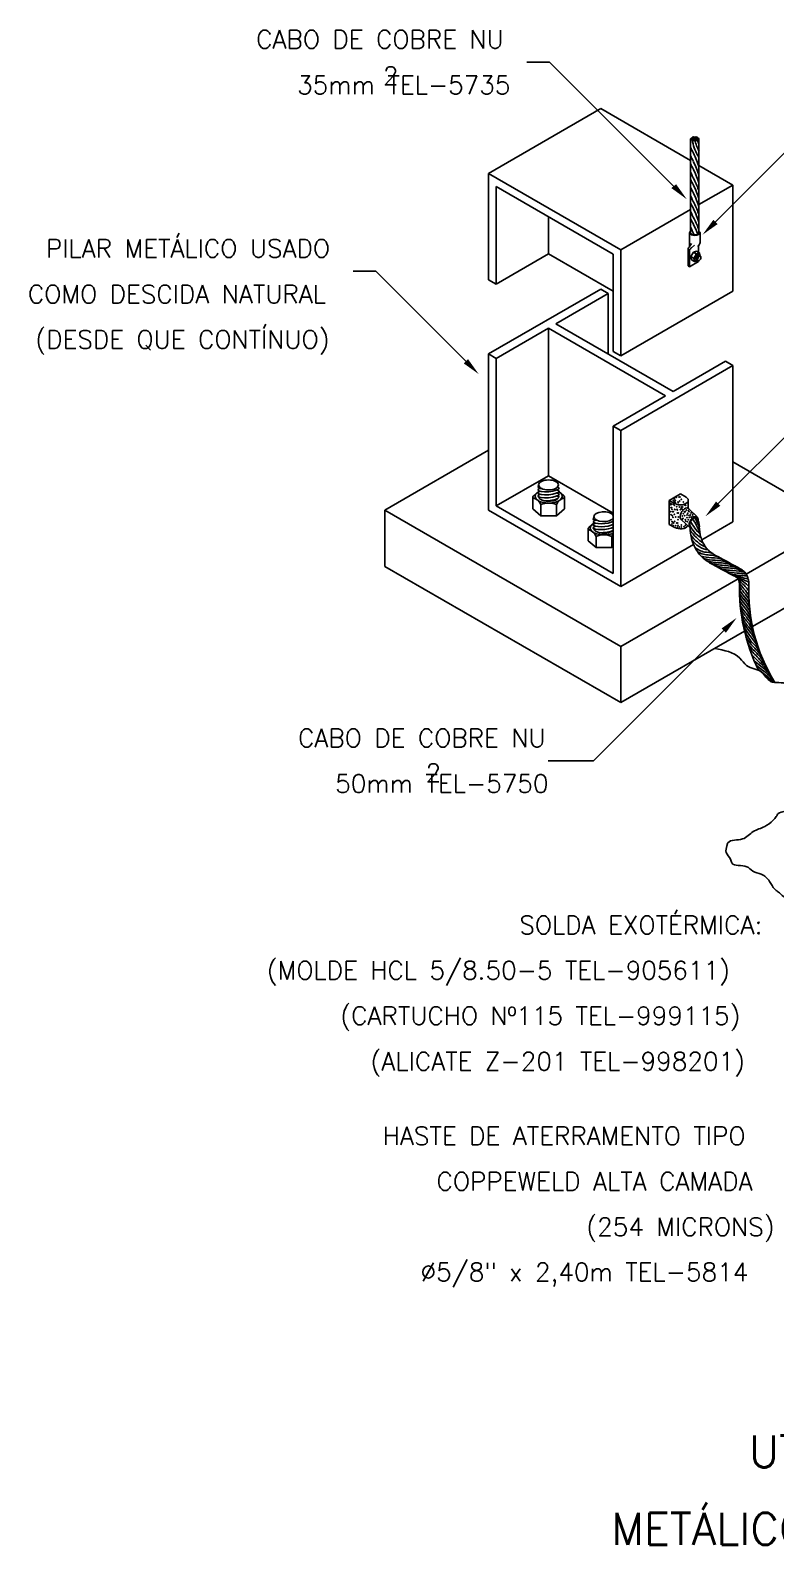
# Model space of a CAD drawing. Header units: millimetres. Extents: x -5407 to -5390.3, y -4747.4 to -4730.7.
# Drawn here: x -5406.98 to -5398.77, y -4747.38 to -4730.71 of the extents above; entities that cross this region are included whole.
import ezdxf
from ezdxf.enums import TextEntityAlignment as Align

# ---------------------------------------------------------------- set-up
doc = ezdxf.new("R2010")
doc.units = ezdxf.units.MM
doc.header["$LTSCALE"] = 10
doc.layers.add('Termotécnica', color=7, linetype='Continuous')
doc.styles.add('r140', font='romans.shx')
doc.styles.add('r80', font='romans.shx')

msp = doc.modelspace()

# ---------------------------------------------------------------- linework, layer by layer
at = {"layer": 'Termotécnica', "color": 2}
for p, q in [((-5401.258, -4731.06), (-5401.508, -4731.06)), ((-5401.258, -4731.06), (-5399.889, -4732.429)), ((-5401.93, -4732.286), (-5400.695, -4731.573)), ((-5399.705, -4732.145), (-5400.695, -4731.573)), ((-5399.705, -4732.945), (-5399.705, -4731.905)), ((-5399.614, -4732.945), (-5399.614, -4731.905)), ((-5398.565, -4731.954), (-5399.432, -4732.82)), ((-5401.93, -4732.286), (-5401.93, -4733.456)), ((-5400.474, -4733.127), (-5401.93, -4732.286)), ((-5399.239, -4732.414), (-5399.614, -4732.198)), ((-5400.557, -4733.175), (-5401.847, -4732.43)), ((-5401.847, -4732.43), (-5401.847, -4733.504)), ((-5399.614, -4732.63), (-5399.239, -4732.414)), ((-5399.239, -4732.414), (-5399.239, -4733.583)), ((-5401.271, -4732.762), (-5401.271, -4733.171)), ((-5400.474, -4733.127), (-5399.705, -4732.683)), ((-5399.717, -4732.939), (-5399.717, -4733.089)), ((-5399.602, -4732.939), (-5399.602, -4733.045)), ((-5400.474, -4733.127), (-5400.474, -4734.296)), ((-5401.847, -4733.504), (-5401.271, -4733.171)), ((-5400.557, -4733.583), (-5401.271, -4733.171)), ((-5400.557, -4733.175), (-5400.557, -4734.248)), ((-5403.17, -4733.364), (-5403.42, -4733.364)), ((-5403.17, -4733.364), (-5402.18, -4734.354)), ((-5401.93, -4733.456), (-5401.847, -4733.504)), ((-5401.93, -4734.274), (-5400.695, -4733.561)), ((-5401.188, -4733.942), (-5400.612, -4733.609)), ((-5400.612, -4733.609), (-5400.695, -4733.561)), ((-5400.612, -4733.609), (-5400.695, -4733.561)), ((-5400.612, -4733.609), (-5400.612, -4734.274)), ((-5400.474, -4734.296), (-5399.239, -4733.583)), ((-5401.188, -4733.942), (-5399.898, -4734.686)), ((-5401.847, -4734.322), (-5401.271, -4733.99)), ((-5401.271, -4735.614), (-5401.271, -4733.99)), ((-5401.271, -4733.99), (-5399.982, -4734.734)), ((-5401.847, -4734.322), (-5401.93, -4734.274)), ((-5401.93, -4735.994), (-5401.93, -4734.274)), ((-5400.557, -4734.248), (-5400.474, -4734.296)), ((-5401.847, -4735.946), (-5401.847, -4734.322)), ((-5400.474, -4735.115), (-5399.239, -4734.402)), ((-5399.898, -4734.686), (-5399.323, -4734.354)), ((-5399.239, -4734.402), (-5399.323, -4734.354)), ((-5399.239, -4736.122), (-5399.239, -4734.402)), ((-5400.557, -4735.067), (-5399.982, -4734.734)), ((-5400.474, -4735.115), (-5400.557, -4735.067)), ((-5400.557, -4736.691), (-5400.557, -4735.067)), ((-5400.474, -4736.835), (-5400.474, -4735.115)), ((-5398.534, -4735.055), (-5399.401, -4735.921)), ((-5403.073, -4735.994), (-5401.93, -4735.334)), ((-5398.097, -4736.122), (-5399.239, -4735.462)), ((-5401.847, -4735.946), (-5401.271, -4735.614)), ((-5401.271, -4735.614), (-5400.557, -4736.026)), ((-5401.374, -4735.781), (-5401.435, -4735.834)), ((-5401.388, -4735.734), (-5401.375, -4735.727)), ((-5401.388, -4735.767), (-5401.362, -4735.752)), ((-5401.388, -4735.8), (-5401.362, -4735.785)), ((-5401.154, -4735.78), (-5401.178, -4735.77)), ((-5401.154, -4735.813), (-5401.178, -4735.803)), ((-5401.154, -4735.747), (-5401.173, -4735.739)), ((-5401.155, -4735.788), (-5401.101, -4735.834)), ((-5399.94, -4735.885), (-5399.818, -4735.815)), ((-5399.818, -4735.815), (-5399.756, -4735.85)), ((-5400.557, -4736.691), (-5401.847, -4735.946)), ((-5401.441, -4735.847), (-5401.441, -4735.979)), ((-5401.441, -4735.979), (-5401.355, -4736.054)), ((-5401.388, -4735.833), (-5401.362, -4735.818)), ((-5401.375, -4735.858), (-5401.362, -4735.851)), ((-5401.355, -4735.932), (-5401.355, -4736.054)), ((-5401.182, -4735.932), (-5401.182, -4736.054)), ((-5401.095, -4735.979), (-5401.182, -4736.054)), ((-5401.156, -4735.845), (-5401.178, -4735.836)), ((-5401.095, -4735.847), (-5401.095, -4735.979)), ((-5399.94, -4735.885), (-5399.94, -4736.15)), ((-5399.94, -4735.885), (-5399.879, -4735.919)), ((-5399.731, -4735.885), (-5399.731, -4735.973)), ((-5399.632, -4736.068), (-5399.725, -4735.978)), ((-5403.073, -4735.994), (-5403.073, -4736.612)), ((-5400.474, -4737.494), (-5403.073, -4735.994)), ((-5400.474, -4736.835), (-5401.93, -4735.994)), ((-5401.355, -4736.054), (-5401.182, -4736.054)), ((-5400.766, -4736.132), (-5400.827, -4736.185)), ((-5400.78, -4736.085), (-5400.767, -4736.078)), ((-5400.78, -4736.118), (-5400.754, -4736.103)), ((-5400.78, -4736.151), (-5400.754, -4736.136)), ((-5400.557, -4736.126), (-5400.569, -4736.121)), ((-5400.557, -4736.093), (-5400.565, -4736.09)), ((-5399.712, -4736.189), (-5399.806, -4736.098)), ((-5399.583, -4736.32), (-5399.239, -4736.122)), ((-5399.094, -4736.697), (-5398.097, -4736.122)), ((-5400.833, -4736.198), (-5400.833, -4736.329)), ((-5400.78, -4736.184), (-5400.754, -4736.169)), ((-5400.767, -4736.209), (-5400.754, -4736.202)), ((-5400.746, -4736.282), (-5400.746, -4736.404)), ((-5400.573, -4736.282), (-5400.573, -4736.404)), ((-5400.557, -4736.159), (-5400.569, -4736.154)), ((-5400.557, -4736.192), (-5400.569, -4736.187)), ((-5399.94, -4736.15), (-5399.879, -4736.184)), ((-5400.833, -4736.329), (-5400.746, -4736.404)), ((-5400.746, -4736.404), (-5400.573, -4736.404)), ((-5400.557, -4736.39), (-5400.573, -4736.404)), ((-5400.474, -4736.835), (-5399.672, -4736.372)), ((-5400.474, -4738.112), (-5403.073, -4736.612)), ((-5400.474, -4737.494), (-5399.182, -4736.749)), ((-5399.025, -4737.275), (-5398.097, -4736.739)), ((-5400.773, -4738.752), (-5399.34, -4737.319)), ((-5400.474, -4738.112), (-5399.112, -4737.325)), ((-5400.474, -4737.494), (-5400.474, -4738.112)), ((-5400.773, -4738.752), (-5401.273, -4738.752))]:
    msp.add_line(p, q, dxfattribs=at)
at = {"layer": 'Termotécnica', "color": 2, "ltscale": 1.6}
for p, q in [((-5399.732, -4733.305), (-5399.732, -4733.123)), ((-5399.717, -4733.09), (-5399.695, -4733.056)), ((-5399.717, -4733.314), (-5399.717, -4733.132)), ((-5399.694, -4733.104), (-5399.664, -4733.077)), ((-5399.64, -4733.142), (-5399.674, -4733.154)), ((-5399.609, -4733.16), (-5399.64, -4733.142)), ((-5399.617, -4733.155), (-5399.617, -4733.08)), ((-5399.717, -4733.314), (-5399.732, -4733.305)), ((-5399.717, -4733.314), (-5399.617, -4733.256)), ((-5399.702, -4733.201), (-5399.674, -4733.154)), ((-5399.673, -4733.218), (-5399.702, -4733.201)), ((-5399.695, -4733.237), (-5399.702, -4733.201)), ((-5399.664, -4733.255), (-5399.695, -4733.237)), ((-5399.646, -4733.17), (-5399.674, -4733.154)), ((-5399.629, -4733.245), (-5399.659, -4733.255)), ((-5399.652, -4733.234), (-5399.645, -4733.23)), ((-5399.644, -4733.238), (-5399.638, -4733.234)), ((-5399.637, -4733.242), (-5399.63, -4733.238)), ((-5399.624, -4733.18), (-5399.625, -4733.186)), ((-5399.617, -4733.183), (-5399.618, -4733.19)), ((-5399.617, -4733.256), (-5399.617, -4733.248)), ((-5399.609, -4733.187), (-5399.61, -4733.194)), ((-5399.6, -4733.195), (-5399.606, -4733.164)), ((-5399.602, -4733.192), (-5399.602, -4733.196))]:
    msp.add_line(p, q, dxfattribs=at)
at = {"layer": 'Termotécnica', "color": 3}
for p, q in [((-5401.175, -4735.77), (-5401.172, -4735.772)), ((-5400.567, -4736.12), (-5400.564, -4736.123))]:
    msp.add_line(p, q, dxfattribs=at)
at = {"layer": 'Termotécnica', "color": 2}
for points in [[(-5399.634, -4736.089), (-5399.643, -4736.075)], [(-5399.714, -4736.164), (-5399.713, -4736.166), (-5399.713, -4736.167), (-5399.712, -4736.168), (-5399.712, -4736.169), (-5399.712, -4736.17), (-5399.712, -4736.171), (-5399.712, -4736.171), (-5399.712, -4736.172), (-5399.712, -4736.172), (-5399.711, -4736.173), (-5399.711, -4736.173), (-5399.711, -4736.174), (-5399.711, -4736.174), (-5399.711, -4736.175), (-5399.711, -4736.175), (-5399.712, -4736.176), (-5399.712, -4736.177), (-5399.712, -4736.177), (-5399.712, -4736.178), (-5399.712, -4736.179), (-5399.712, -4736.18), (-5399.712, -4736.182), (-5399.712, -4736.184), (-5399.712, -4736.186)], [(-5399.712, -4736.186), (-5399.71, -4736.212), (-5399.706, -4736.25), (-5399.701, -4736.281), (-5399.695, -4736.309), (-5399.688, -4736.332), (-5399.681, -4736.351), (-5399.674, -4736.367), (-5399.667, -4736.384), (-5399.659, -4736.4), (-5399.651, -4736.416), (-5399.642, -4736.433), (-5399.631, -4736.449), (-5399.62, -4736.465), (-5399.608, -4736.48), (-5399.594, -4736.495), (-5399.581, -4736.508), (-5399.567, -4736.521), (-5399.552, -4736.533), (-5399.538, -4736.544), (-5399.524, -4736.554), (-5399.51, -4736.563), (-5399.496, -4736.572), (-5399.482, -4736.58), (-5399.468, -4736.588), (-5399.454, -4736.595), (-5399.441, -4736.603), (-5399.427, -4736.61), (-5399.414, -4736.617), (-5399.401, -4736.624), (-5399.388, -4736.631), (-5399.375, -4736.638), (-5399.361, -4736.646), (-5399.347, -4736.653), (-5399.332, -4736.661), (-5399.317, -4736.669), (-5399.303, -4736.677), (-5399.288, -4736.685), (-5399.272, -4736.693), (-5399.258, -4736.701), (-5399.244, -4736.708), (-5399.231, -4736.715), (-5399.22, -4736.721), (-5399.21, -4736.726), (-5399.202, -4736.731), (-5399.195, -4736.735), (-5399.191, -4736.739), (-5399.188, -4736.741), (-5399.186, -4736.744), (-5399.184, -4736.746), (-5399.182, -4736.749), (-5399.18, -4736.752), (-5399.178, -4736.756), (-5399.176, -4736.762), (-5399.174, -4736.769), (-5399.172, -4736.777), (-5399.169, -4736.787), (-5399.167, -4736.797)], [(-5399.61, -4736.175), (-5399.608, -4736.204), (-5399.605, -4736.236), (-5399.6, -4736.262), (-5399.596, -4736.282), (-5399.591, -4736.299), (-5399.585, -4736.314), (-5399.58, -4736.328), (-5399.574, -4736.341), (-5399.567, -4736.355), (-5399.561, -4736.367), (-5399.554, -4736.38), (-5399.546, -4736.392), (-5399.538, -4736.403), (-5399.53, -4736.414), (-5399.52, -4736.424), (-5399.51, -4736.434), (-5399.5, -4736.443), (-5399.489, -4736.452), (-5399.478, -4736.461), (-5399.466, -4736.469), (-5399.454, -4736.477), (-5399.442, -4736.484), (-5399.43, -4736.491), (-5399.418, -4736.498), (-5399.405, -4736.505), (-5399.392, -4736.512), (-5399.379, -4736.519), (-5399.366, -4736.526), (-5399.353, -4736.533), (-5399.339, -4736.54), (-5399.325, -4736.548), (-5399.311, -4736.556), (-5399.297, -4736.563), (-5399.283, -4736.571), (-5399.268, -4736.579), (-5399.254, -4736.587), (-5399.24, -4736.595), (-5399.225, -4736.602), (-5399.211, -4736.61), (-5399.197, -4736.617), (-5399.183, -4736.624), (-5399.17, -4736.631), (-5399.158, -4736.638), (-5399.146, -4736.645), (-5399.135, -4736.652), (-5399.125, -4736.66), (-5399.116, -4736.668), (-5399.108, -4736.677), (-5399.101, -4736.686), (-5399.095, -4736.695), (-5399.089, -4736.705), (-5399.084, -4736.716), (-5399.08, -4736.727), (-5399.076, -4736.739), (-5399.072, -4736.751), (-5399.069, -4736.765), (-5399.066, -4736.779), (-5399.063, -4736.795)]]:
    msp.add_lwpolyline(points, dxfattribs=at)
at = {"layer": 'Termotécnica', "color": 1}
for centre, radius, start, end in [((-5399.143, -4731.813), 0.556, 190.883, 209.117), ((-5399.224, -4731.83), 0.443, 191.4044, 208.5956), ((-5398.878, -4731.692), 0.784, 196.7715, 200.1887), ((-5398.895, -4731.662), 0.877, 202.5428, 207.3042), ((-5398.895, -4731.754), 0.877, 202.5428, 207.3042), ((-5400.298, -4732.399), 0.707, 14.7103, 28.2103), ((-5400.101, -4732.349), 0.542, 26.0117, 29.3417), ((-5398.895, -4731.842), 0.877, 202.5428, 207.3042), ((-5399.038, -4732.019), 0.713, 200.6074, 208.0944), ((-5400.298, -4732.491), 0.707, 14.7103, 28.2103), ((-5400.298, -4732.578), 0.707, 14.7103, 28.2103), ((-5398.895, -4732.013), 0.877, 202.5428, 207.3042), ((-5398.895, -4732.101), 0.877, 202.5428, 207.3042), ((-5400.298, -4732.75), 0.707, 14.7103, 28.2103), ((-5400.289, -4732.688), 0.706, 16.8877, 28.1717), ((-5399.038, -4732.279), 0.713, 200.6074, 208.0944), ((-5398.895, -4732.273), 0.877, 202.5428, 207.3042), ((-5400.298, -4732.838), 0.707, 14.7103, 28.2103), ((-5400.289, -4732.948), 0.706, 16.8877, 28.1717), ((-5399.038, -4732.451), 0.713, 200.6074, 208.0944), ((-5398.895, -4732.445), 0.877, 202.5428, 207.3042), ((-5400.298, -4733.01), 0.707, 14.7103, 28.2103), ((-5400.289, -4733.119), 0.706, 16.8877, 28.1717), ((-5399.038, -4732.623), 0.713, 200.6074, 208.5012), ((-5400.298, -4733.182), 0.707, 18.5572, 28.2103), ((-5399.17, -4735.829), 0.608, 208.3122, 225), ((-5400.253, -4736.484), 0.693, 20.3758, 34.8471), ((-5399.836, -4736.231), 0.229, 7.3589, 42.4121), ((-5399.416, -4736.018), 0.329, 205.2104, 237.8648), ((-5399.218, -4735.858), 0.608, 216.0452, 235.0382), ((-5399.378, -4736.03), 0.403, 216.1393, 246.0393), ((-5399.47, -4736.165), 0.27, 215.0195, 260.9897), ((-5399.516, -4736.254), 0.203, 224.5054, 260.0677), ((-5399.481, -4736.157), 0.331, 243.6065, 267.3974), ((-5399.575, -4736.82), 0.367, 71.9849, 86.3829), ((-5399.447, -4735.921), 0.596, 256.1244, 267.3042), ((-5399.406, -4735.95), 0.596, 254.9102, 267.3042), ((-5399.358, -4735.978), 0.596, 253.016, 267.3042), ((-5399.519, -4736.854), 0.367, 71.9849, 86.3829), ((-5399.309, -4736.006), 0.596, 251.9282, 267.3042), ((-5399.494, -4737.033), 0.517, 72.9652, 87.8673), ((-5399.26, -4736.034), 0.596, 252.1676, 267.3042), ((-5399.453, -4737.062), 0.517, 69.0798, 87.8673), ((-5399.413, -4737.155), 0.583, 70.2231, 87.3475), ((-5399.212, -4736.062), 0.596, 253.1757, 267.3042), ((-5399.368, -4737.221), 0.62, 70.2067, 87.0994), ((-5399.311, -4737.17), 0.541, 69.7456, 87.6584), ((-5399.163, -4736.09), 0.596, 253.7417, 267.3042), ((-5399.115, -4736.118), 0.596, 254.5034, 267.3042), ((-5399.255, -4737.138), 0.481, 71.7519, 88.2103), ((-5400.612, -4742.989), 6.426, 76.1388, 77.6611), ((-5399.435, -4737.491), 0.796, 62.1717, 72.8519), ((-5399.206, -4737.166), 0.481, 76.3077, 88.2103), ((-5399.354, -4737.115), 0.404, 44.0807, 64.7318), ((-5399.578, -4737.267), 0.643, 37.2985, 50.897), ((-5398.663, -4736.475), 0.596, 212.1858, 220.2588), ((-5399.158, -4737.194), 0.481, 81.0191, 88.2103), ((-5398.663, -4736.514), 0.596, 212.1858, 220.2588), ((-5398.657, -4736.562), 0.596, 211.0841, 220.2588), ((-5398.661, -4736.594), 0.596, 212.0458, 220.2588), ((-5398.655, -4736.642), 0.596, 211.2347, 220.2588), ((-5399.48, -4737.176), 0.481, 30.0005, 41.1648), ((-5399.48, -4737.215), 0.481, 30.0005, 41.1648), ((-5399.478, -4737.295), 0.481, 28.9283, 41.1648), ((-5399.474, -4737.264), 0.481, 30.8578, 41.1648), ((-5398.655, -4736.683), 0.596, 211.6659, 220.2588), ((-5398.649, -4736.732), 0.596, 211.2347, 220.2588), ((-5398.637, -4736.784), 0.596, 209.8453, 220.2588), ((-5398.625, -4736.839), 0.596, 208.375, 220.2588), ((-5399.472, -4737.344), 0.481, 29.2093, 41.1648), ((-5399.472, -4737.385), 0.481, 27.5621, 41.1648), ((-5399.466, -4737.433), 0.481, 26.8692, 41.1648), ((-5398.612, -4736.894), 0.596, 207.049, 220.2588), ((-5398.599, -4736.948), 0.596, 205.9298, 220.2588), ((-5398.587, -4737.003), 0.596, 205.6504, 220.2588), ((-5399.454, -4737.486), 0.481, 27.4923, 41.1648), ((-5399.442, -4737.541), 0.481, 27.7591, 41.1648), ((-5399.429, -4737.595), 0.481, 27.1798, 41.1648), ((-5398.334, -4736.898), 0.887, 208.7068, 218.3486), ((-5398.618, -4737.12), 0.547, 209.1013, 224.0959), ((-5398.584, -4737.12), 0.596, 214.4102, 226.7743), ((-5399.416, -4737.65), 0.481, 25.0157, 41.1648), ((-5399.823, -4738.012), 1, 30.3662, 38.6021), ((-5399.353, -4737.804), 0.481, 32.0977, 47.6803), ((-5398.565, -4737.172), 0.596, 213.8732, 226.7743), ((-5398.683, -4737.315), 0.44, 217.1911, 230.6462), ((-5399.335, -4737.857), 0.481, 30.6232, 47.6803), ((-5399.389, -4737.977), 0.58, 30.8927, 46.8387), ((-5399.555, -4738.201), 0.831, 33.2887, 45.5995), ((-5398.596, -4737.217), 0.596, 226.8029, 235.6161), ((-5392.567, -4729.356), 10.527, 232.4355, 232.9566), ((-5392.545, -4729.399), 10.527, 232.4355, 232.9566), ((-5399.613, -4738.411), 0.998, 39.3506, 49.2861), ((-5399.404, -4738.298), 0.754, 38.5822, 51.3278), ((-5399.19, -4738.178), 0.505, 37.0104, 56.1448), ((-5396.204, -4734.513), 4.244, 230.7924, 232.6793), ((-5396.207, -4734.528), 4.244, 230.9983, 232.2758)]:
    msp.add_arc(centre, radius, start, end, dxfattribs=at)
at = {"layer": 'Termotécnica', "color": 2, "ltscale": 1.6}
for centre, radius, start, end in [((-5399.685, -4733.124), 0.047, 132.9532, 178.0435), ((-5399.672, -4733.145), 0.047, 117.8728, 162.963), ((-5399.718, -4733.16), 0.0731, 307.9969, 352.0248), ((-5399.707, -4733.243), 0.0425, 345.5818, 36.1065), ((-5399.661, -4733.25), 0.00548, 240, 289.1165), ((-5399.641, -4733.128), 0.0423, 263.8108, 314.501), ((-5399.612, -4733.165), 0.00548, 10.8846, 60)]:
    msp.add_arc(centre, radius, start, end, dxfattribs=at)
at = {"layer": 'Termotécnica', "color": 2}
for centre, radius, start, end in [((-5399.671, -4733.035), 0.0704, 306.1672, 351.7584), ((-5399.631, -4733.24), 0.00548, 289.1165, 296.2919), ((-5399.606, -4733.196), 0.00548, 359.1317, 10.8846), ((-5401.424, -4735.847), 0.0173, 130.8835, 180), ((-5401.477, -4735.986), 0.134, 23.8935, 74.4182), ((-5401.268, -4736.146), 0.231, 67.9752, 112.0031), ((-5401.059, -4735.986), 0.134, 105.499, 156.1892), ((-5401.112, -4735.847), 0.0173, 0, 49.1154), ((-5399.773, -4736.174), 0.164, 359.5184, 31.3903), ((-5400.816, -4736.198), 0.0173, 130.8835, 180), ((-5400.869, -4736.336), 0.134, 23.8935, 74.4182), ((-5400.66, -4736.496), 0.231, 67.9752, 112.0031), ((-5400.451, -4736.336), 0.134, 142.596, 156.1892), ((-5397.103, -4736.847), 2.065, 178.6148, 206.1231), ((-5397.189, -4736.889), 1.876, 177.1158, 212.1919)]:
    msp.add_arc(centre, radius, start, end, dxfattribs=at)
for centre, major_axis, ratio in [((-5399.69, -4731.905), (0.0153, 0), 0.509483), ((-5399.674, -4731.891), (0.0153, 0), 0.509483), ((-5399.674, -4731.918), (0.0153, 0), 0.509483), ((-5399.659, -4731.905), (0.0153, 0), 0.509483), ((-5399.644, -4731.891), (0.0153, 0), 0.509483), ((-5399.643, -4731.918), (0.0153, 0), 0.509483), ((-5399.629, -4731.905), (0.0153, 0), 0.509483), ((-5401.27, -4735.715), (-0.109, 0), 0.500279)]:
    msp.add_ellipse(centre, major_axis=major_axis, ratio=ratio, dxfattribs=at)
for centre, major_axis, ratio, start_param, end_param in [((-5399.659, -4732.939), (-0.0575, 0), 0.500279, 5.641032, 10.081837), ((-5399.659, -4732.939), (-0.0476, 0), 0.500279, 6.020948, 9.714288), ((-5401.268, -4735.84), (-0.15, 0), 0.500279, 5.434968, 10.155107), ((-5401.268, -4735.84), (-0.113, 0), 0.500279, 5.834135, 6.051587), ((-5401.268, -4735.84), (-0.113, 0), 0.500279, 0.054577, 3.421654), ((-5399.817, -4735.885), (0.086, 0), 0.577902, 3.912971, 7.06301), ((-5399.769, -4736.035), (-0.0366, -0.0634), 0.570212, 2.924578, 6.261488), ((-5400.66, -4736.191), (-0.15, 0), 0.500279, 5.434968, 8.596674), ((-5400.662, -4736.065), (-0.109, 0), 0.500279, 3.418722, 9.155539), ((-5399.672, -4736.129), (-0.0362, -0.0628), 0.570212, 2.15644, 6.169067), ((-5399.672, -4736.129), (-0.0307, -0.0532), 0.570212, 2.476856, 5.898709), ((-5400.66, -4736.191), (-0.113, 0), 0.500279, 0.054577, 2.686209), ((-5400.66, -4736.191), (-0.113, 0), 0.500279, 5.834135, 6.051587), ((-5399.817, -4736.149), (0.086, 0), 0.577902, 3.912971, 5.937904)]:
    msp.add_ellipse(centre, major_axis=major_axis, ratio=ratio, start_param=start_param, end_param=end_param, dxfattribs=at)
at = {"layer": 'Termotécnica', "color": 2, "ltscale": 1.6}
msp.add_ellipse((-5399.634, -4733.208), major_axis=(0.0238, 0.0412), ratio=0.500279, start_param=5.414719, end_param=10.426914, dxfattribs=at)
at = {"layer": 'Termotécnica', "color": 1}
for centre, major_axis, ratio, start_param, end_param in [((-5399.634, -4733.208), (-0.0156, -0.027), 0.500279, 2.686448, 6.55275), ((-5399.634, -4733.208), (-0.0176, -0.0254), 0.281547, 3.158868, 6.283185), ((-5399.627, -4733.213), (-0.0176, -0.0254), 0.281547, 3.158868, 6.283185), ((-5399.619, -4733.217), (-0.0176, -0.0254), 0.281547, 3.158868, 6.283185), ((-5401.271, -4735.724), (0.118, 0.01), 0.279135, 3.141593, 4.075976), ((-5401.271, -4735.823), (-0.118, -0.01), 0.281547, 0, 3.124318), ((-5401.27, -4735.757), (-0.118, -0.01), 0.281547, 0, 3.124318), ((-5401.27, -4735.79), (-0.118, -0.01), 0.281547, 0, 3.124318), ((-5401.27, -4735.856), (-0.118, -0.01), 0.279135, 1.113206, 2.629751), ((-5400.663, -4736.075), (0.118, 0.01), 0.279135, 3.141593, 4.075976), ((-5400.662, -4736.108), (-0.118, -0.01), 0.281547, 0, 2.638195), ((-5400.662, -4736.141), (-0.118, -0.01), 0.281547, 0, 2.636517), ((-5400.663, -4736.173), (-0.118, -0.01), 0.281547, 0, 2.650594), ((-5400.662, -4736.207), (-0.118, -0.01), 0.279135, 1.113206, 2.629751)]:
    msp.add_ellipse(centre, major_axis=major_axis, ratio=ratio, start_param=start_param, end_param=end_param, dxfattribs=at)
at = {"layer": 'Termotécnica', "color": 2, "ltscale": 1.6}
msp.add_ellipse((-5399.611, -4733.222), major_axis=(-0.0147, -0.0254), ratio=0.509483, dxfattribs=at)
at = {"layer": 'Termotécnica', "color": 2}
msp.add_spline([(-5399.438, -4737.517), (-5399.165, -4737.622), (-5399.089, -4737.703), (-5398.924, -4737.776), (-5398.824, -4737.878), (-5398.649, -4737.911), (-5398.599, -4737.98), (-5398.48, -4738.071), (-5398.35, -4738.16), (-5398.213, -4738.234), (-5398.062, -4738.295), (-5397.986, -4738.349), (-5397.854, -4738.409), (-5397.697, -4738.464), (-5397.563, -4738.49), (-5397.567, -4738.54), (-5397.602, -4738.648), (-5397.669, -4738.78), (-5397.732, -4738.886), (-5397.769, -4738.921), (-5397.801, -4738.943), (-5398.001, -4738.971), (-5398.129, -4739.005), (-5398.289, -4739.057), (-5398.369, -4739.129), (-5398.443, -4739.205), (-5398.595, -4739.248), (-5398.675, -4739.309), (-5398.741, -4739.334), (-5398.763, -4739.367), (-5398.798, -4739.407), (-5398.89, -4739.477), (-5399.015, -4739.53), (-5399.133, -4739.613), (-5399.294, -4739.657), (-5399.307, -4739.69), (-5399.314, -4739.76), (-5399.265, -4739.836), (-5399.252, -4739.876), (-5399.087, -4739.918), (-5399.022, -4739.966), (-5398.928, -4740.001), (-5398.835, -4740.08), (-5398.778, -4740.166), (-5398.747, -4740.19), (-5398.708, -4740.223), (-5398.598, -4740.295), (-5398.502, -4740.315), (-5398.436, -4740.413), (-5398.349, -4740.455), (-5398.254, -4740.49), (-5398.094, -4740.53), (-5397.98, -4740.67), (-5397.903, -4740.723), (-5397.85, -4740.786), (-5397.788, -4740.821), (-5397.732, -4740.823), (-5397.64, -4740.744), (-5397.594, -4740.699)], degree=3, dxfattribs=at)
for p in [(-5399.924, -4735.918), (-5399.924, -4735.934), (-5399.92, -4735.966), (-5399.914, -4735.93), (-5399.914, -4735.965), (-5399.896, -4735.884), (-5399.895, -4735.924), (-5399.883, -4735.9), (-5399.883, -4735.94), (-5399.882, -4735.871), (-5399.874, -4735.889), (-5399.874, -4735.912), (-5399.863, -4735.853), (-5399.858, -4735.956), (-5399.844, -4735.905), (-5399.839, -4735.91), (-5399.832, -4735.848), (-5399.831, -4735.957), (-5399.825, -4735.891), (-5399.822, -4735.848), (-5399.807, -4735.957), (-5399.806, -4735.874), (-5399.806, -4735.973), (-5399.794, -4735.96), (-5399.784, -4735.905), (-5399.775, -4735.938), (-5399.759, -4735.941), (-5399.924, -4736.011), (-5399.923, -4736.044), (-5399.923, -4736.096), (-5399.912, -4735.985), (-5399.911, -4736.12), (-5399.911, -4736.144), (-5399.905, -4736.052), (-5399.904, -4736.125), (-5399.902, -4736.008), (-5399.899, -4736.071), (-5399.895, -4736.008), (-5399.893, -4736.133), (-5399.883, -4736.038), (-5399.882, -4736.117), (-5399.88, -4735.985), (-5399.879, -4735.988), (-5399.869, -4736.067), (-5399.858, -4736.133), (-5399.855, -4735.985), (-5399.851, -4736.025), (-5399.85, -4735.992), (-5399.848, -4736.134), (-5399.845, -4736.099), (-5399.841, -4736.025), (-5399.841, -4736.067), (-5399.82, -4735.988), (-5399.798, -4735.984), (-5399.797, -4736.095), (-5399.795, -4736.058), (-5399.791, -4736.083), (-5399.784, -4736.033), (-5399.775, -4736.011), (-5399.772, -4736.013), (-5399.772, -4736.054), (-5399.763, -4736.01), (-5399.763, -4736.098), (-5399.759, -4736.112), (-5399.753, -4735.992), (-5399.747, -4736.045), (-5399.747, -4736.074), (-5399.74, -4736.121), (-5399.737, -4736.027), (-5399.731, -4736.096), (-5399.73, -4735.997), (-5399.724, -4736.01), (-5399.724, -4736.051), (-5399.718, -4736.073), (-5399.708, -4736.045), (-5399.702, -4736.026), (-5399.702, -4736.068), (-5399.684, -4736.057), (-5399.683, -4736.039), (-5399.895, -4736.162), (-5399.87, -4736.165), (-5399.848, -4736.177), (-5399.844, -4736.161), (-5399.831, -4736.18), (-5399.806, -4736.158), (-5399.806, -4736.18), (-5399.778, -4736.175), (-5399.762, -4736.161)]:
    msp.add_point(p, dxfattribs=at)
for points in [[(-5399.918, -4732.447), (-5399.865, -4732.406), (-5399.747, -4732.571)], [(-5399.408, -4732.844), (-5399.455, -4732.797), (-5399.574, -4732.961)], [(-5402.156, -4734.331), (-5402.203, -4734.378), (-5402.038, -4734.496)], [(-5399.378, -4735.945), (-5399.425, -4735.897), (-5399.543, -4736.062)], [(-5399.364, -4737.295), (-5399.317, -4737.343), (-5399.198, -4737.178)]]:
    msp.add_solid(points, dxfattribs=at)

# ---------------------------------------------------------------- texts
at = {"layer": 'Termotécnica', "color": 2, "style": 'r80'}
for s, p in [('CABO DE COBRE NU ', (-5404.489, -4730.811)), ('2', (-5403.093, -4731.212)), (' 35mm TEL-5735', (-5404.175, -4731.313)), ('PILAR METÁLICO USADO  ', (-5406.804, -4733.112)), ('COMO DESCIDA NATURAL ', (-5407.002, -4733.615)), ('(DESDE QUE CONTÍNUO)', (-5406.921, -4734.114)), ('CABO DE COBRE NU ', (-5404.028, -4738.501)), ('2', (-5402.623, -4738.884)), (' 50mm TEL-5750', (-5403.756, -4739.003)), ('SOLDA EXOTÉRMICA: ', (-5401.591, -4740.559)), ('(MOLDE HCL 5/8.50-5 TEL-905611) ', (-5404.372, -4741.058)), ('(CARTUCHO Nº115 TEL-999115) ', (-5403.563, -4741.559)), ('(ALICATE Z-201 TEL-998201)', (-5403.23, -4742.06)), ('HASTE DE ATERRAMENTO TIPO ', (-5403.095, -4742.881)), ('COPPEWELD ALTA CAMADA ', (-5402.503, -4743.382)), ('(254 MICRONS)', (-5400.854, -4743.882)), ('%%C5/8" x 2,40m TEL-5814', (-5402.679, -4744.38))]:
    msp.add_text(s, height=0.2, dxfattribs=at).set_placement(p, align=Align.MIDDLE_LEFT)
at = {"layer": 'Termotécnica', "color": 5, "style": 'r140'}
for s, p in [(' UTILIZAÇÃO DO PILAR', (-5396.706, -4746.636)), (' METÁLICO COM DESCIDA NATURAL', (-5396.783, -4747.487))]:
    msp.add_text(s, height=0.35, dxfattribs=at).set_placement(p, align=Align.BOTTOM_CENTER)

doc.saveas('drawing.dxf')
